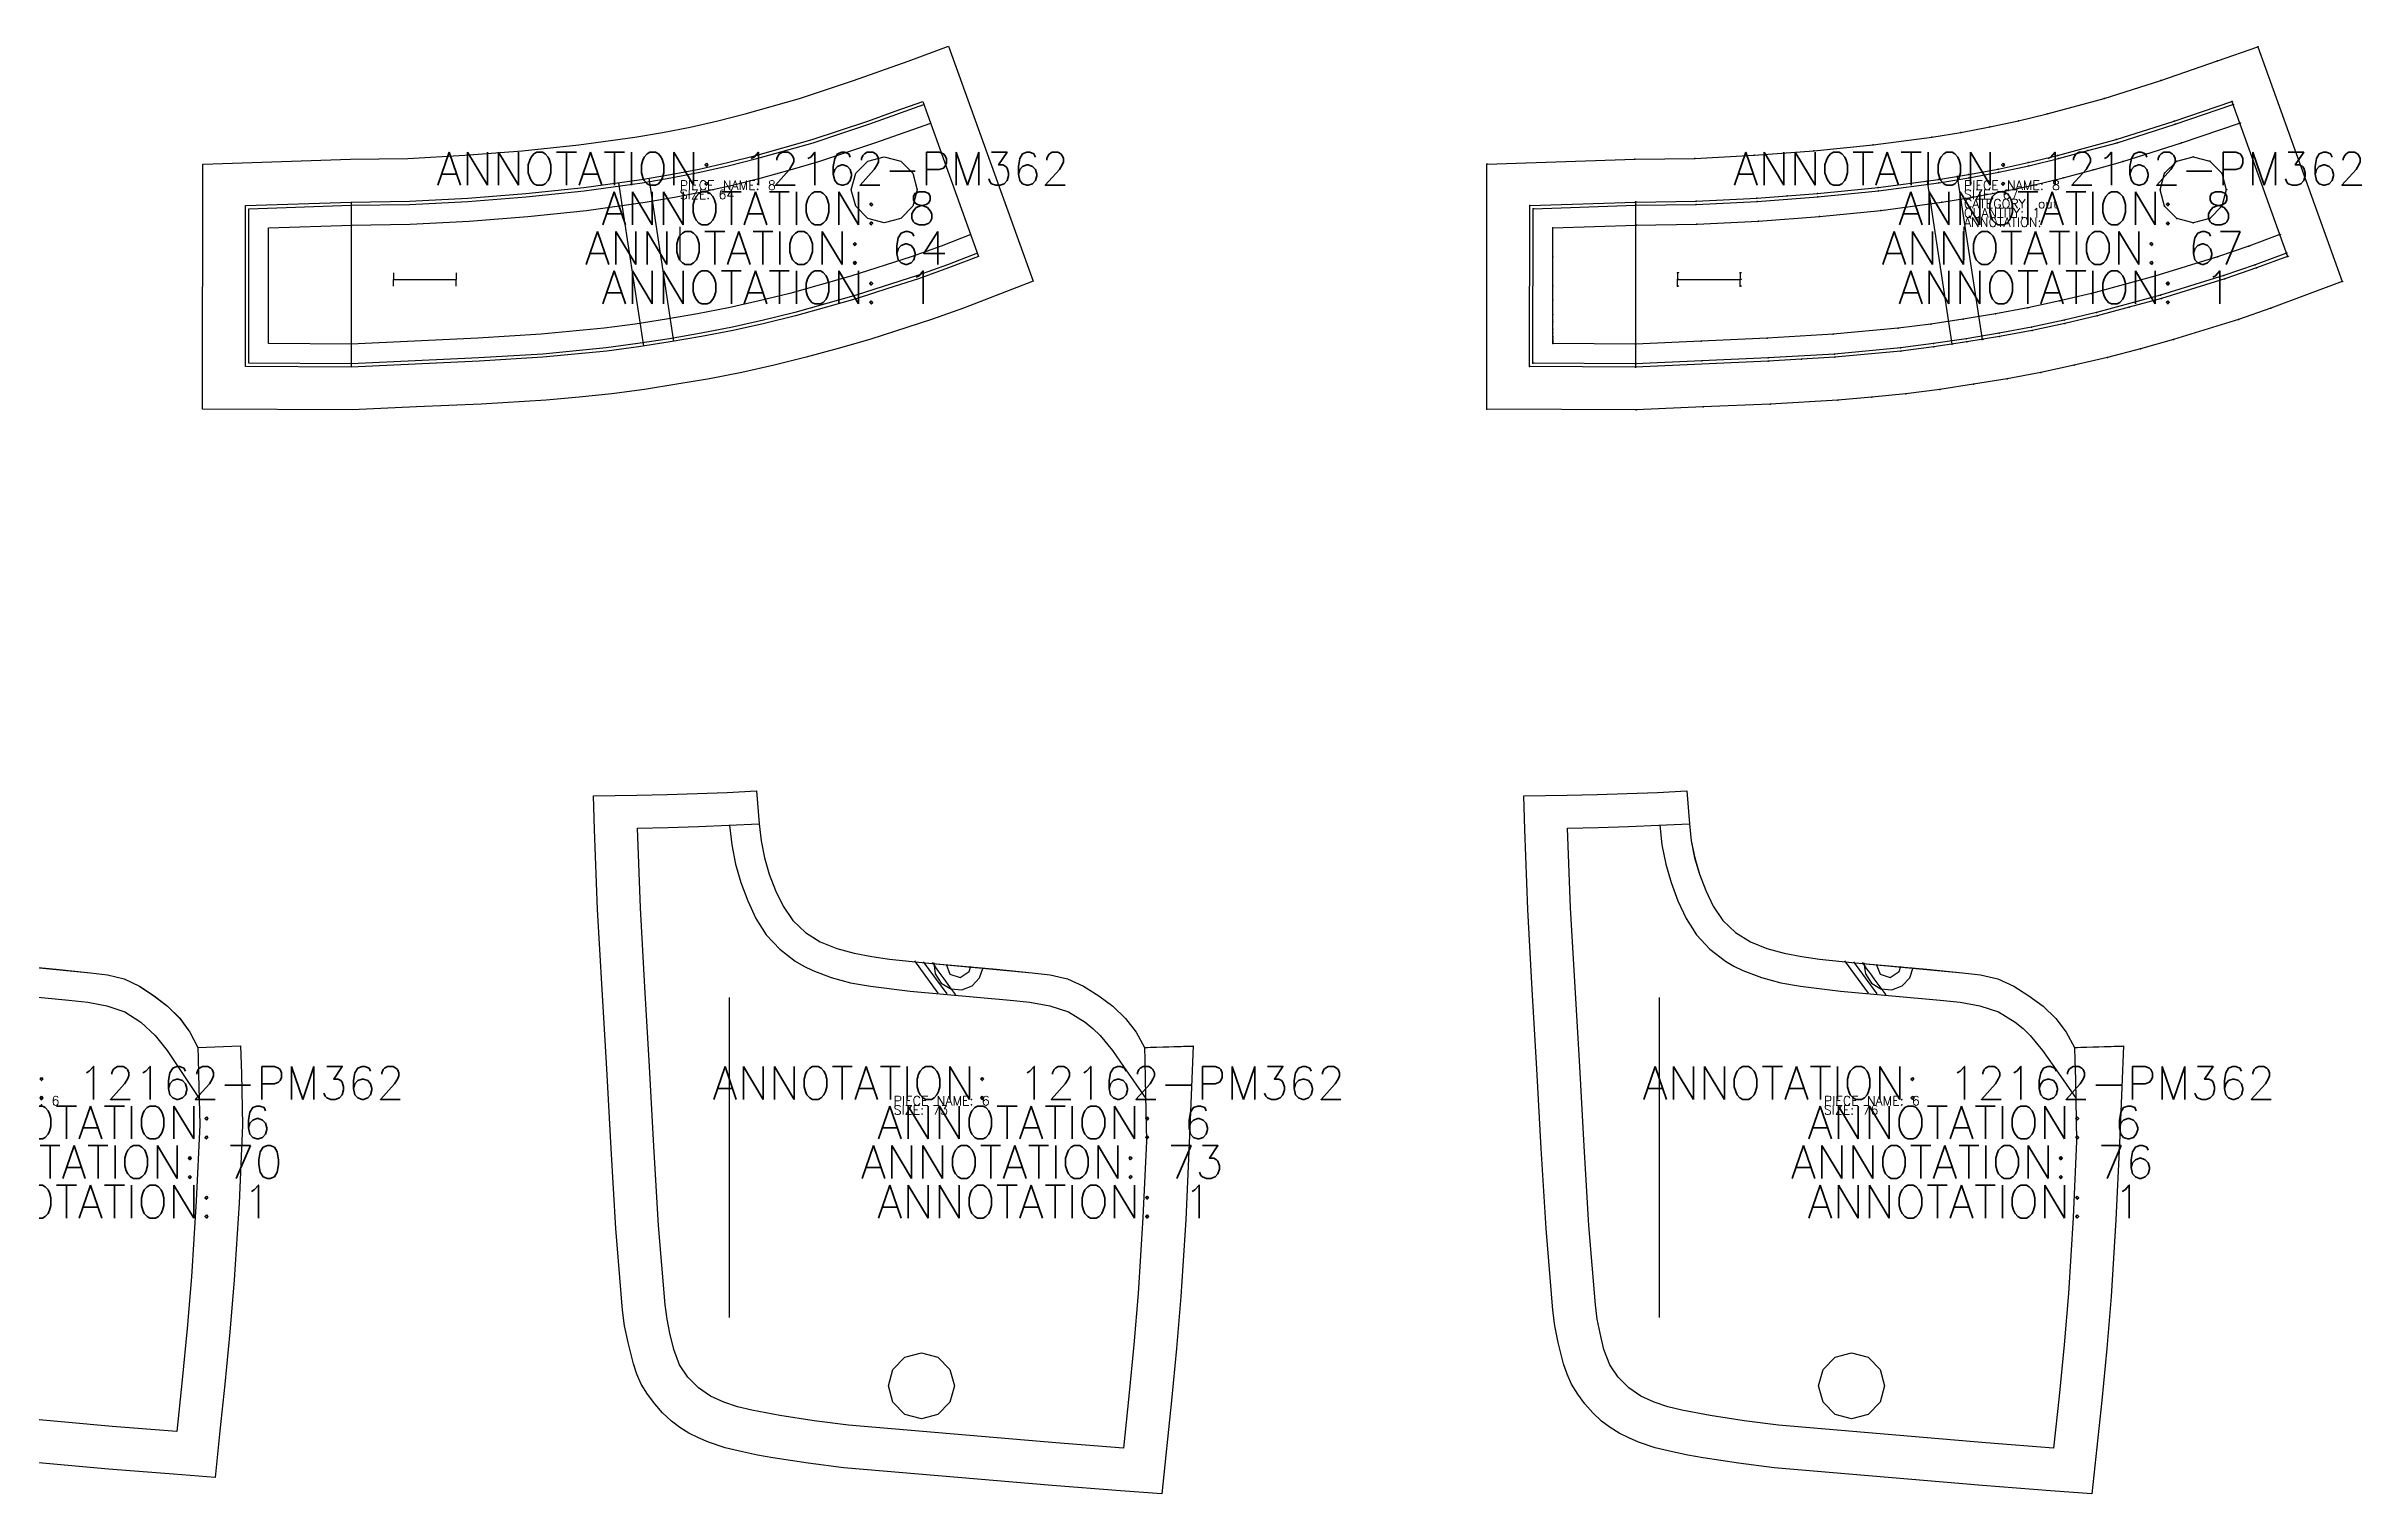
# Model space of a CAD drawing. Extents: x 0 to 3491, y 0 to 2996.
# Drawn here: x 1552 to 2255, y 1777 to 2216 of the extents above; entities that cross this region are included whole.
import ezdxf

# ---------------------------------------------------------------- set-up
doc = ezdxf.new("R2010")
doc.units = 0
for name, color, linetype in [('1', 7, 'CONTINUOUS'), ('11', 4, 'CONTINUOUS'), ('14', 7, 'CONTINUOUS'), ('2', 7, 'CONTINUOUS'), ('3', 2, 'CONTINUOUS'), ('5', 5, 'CONTINUOUS'), ('7', 5, 'CONTINUOUS'), ('8', 4, 'CONTINUOUS')]:
    doc.layers.add(name, color=color, linetype=linetype)
doc.styles.get("Standard").update_dxf_attribs({"font": 'txt', "bigfont": ' '})

# ---------------------------------------------------------------- blocks, each defined once
blk = doc.blocks.new('BLK_6_3')
at = {"layer": '1'}
blk.add_lwpolyline([(84.3664, 45.8816), (79.7912, 46.6796), (75.173, 47.6913), (69.9402, 48.9191), (64.8745, 50.5888), (61.8744, 51.8924), (58.9721, 53.3935), (56.2155, 55.0929), (53.6349, 57.0364), (50.9842, 59.5225), (48.5718, 62.2446), (46.3949, 65.158), (44.5147, 68.2632), (43.1726, 71.2669), (42.1057, 74.3935), (40.4953, 80.8919), (39.4549, 85.8887), (38.8305, 90.9842), (36.821, 114.5764), (35.3622, 138.037), (34.0408, 161.2993), (32.6443, 184.5271), (31.3019, 207.9197), (30.343, 231.4233), (30, 241.6544), (43.183, 241.8572), (52.326, 242.0427), (61.4453, 242.3297), (70.5942, 242.7113), (79.5263, 243.1702), (80.2752, 233.1842), (80.8267, 227.9978), (81.8033, 222.9115), (83.1997, 217.887), (85.0281, 213.0068), (87.1966, 208.224), (89.9862, 203.8692), (93.6847, 200.2493), (98.009, 197.3675), (102.7801, 195.3789), (107.8256, 193.9873), (112.9193, 192.9196), (118.0758, 192.1339), (128.4369, 190.9913), (149.183, 189.0414), (159.5559, 188.0016), (164.7452, 187.3209), (169.7717, 186.125), (174.45, 183.9047), (178.8205, 181.0494), (182.9541, 177.8498), (186.6308, 174.1739), (189.6615, 170.0052), (192.0968, 165.3346), (205.0888, 165.8024), (205.3647, 157.4906), (205.7132, 141.7563), (204.6203, 118.0899), (203.1784, 94.8444), (201.8463, 79.0381), (200.307, 63.2476), (198.8234, 49.0941), (197.3398, 34.9407), (184.7659, 35.8926), (165.065, 37.4659), (104.8819, 42.9013), (94.6069, 44.2532), (84.3664, 45.8816)], close=True, dxfattribs=at)
at = {"layer": '14'}
blk.add_lwpolyline([(86.5442, 58.6987), (77.9864, 60.3833), (73.7173, 61.381), (69.5724, 62.7124), (65.5517, 64.6024), (61.9092, 67.0691), (58.6694, 70.3259), (56.1242, 74.132), (54.3719, 78.771), (53.1946, 83.6718), (52.3248, 87.95), (51.7639, 92.301), (49.7864, 115.5212), (48.341, 138.7793), (47.019, 162.0459), (45.6207, 185.3088), (44.2853, 208.5742), (43.3368, 231.8584), (52.5763, 232.0458), (61.8127, 232.3364), (71.0458, 232.7214), (80.2746, 233.1982), (80.8279, 227.9913), (81.8063, 222.8986), (83.2031, 217.8754), (85.0323, 212.9966), (87.1991, 208.2192), (89.9859, 203.8741), (93.6847, 200.2539), (98.0093, 197.3628), (102.782, 195.3783), (107.8293, 193.9865), (112.9223, 192.919), (118.0792, 192.1335), (128.4347, 190.9915), (159.5495, 188.0023), (164.7418, 187.3216), (169.7711, 186.1291), (174.4537, 183.902), (178.8287, 181.0436), (182.958, 177.8469), (186.6305, 174.1786), (189.6612, 170.0096), (192.0971, 165.3299), (192.2107, 162.1409), (192.3639, 157.3509), (192.7081, 141.8865), (191.6403, 118.8091), (190.2105, 95.758), (188.8934, 80.1408), (187.3712, 64.5393), (185.747, 48.8555), (166.1718, 50.4187), (106.3443, 55.8191), (96.4282, 57.1226), (86.5442, 58.6987)], close=True, dxfattribs=at)
at = {"layer": '5'}
blk.add_line((71.1413, 180.453), (71.1413, 88.4057), dxfattribs=at)
at = {"layer": '7'}
blk.add_line((71.1413, 180.453), (71.1413, 88.4057), dxfattribs=at)
at = {"layer": '8'}
for p, q in [((122.3474, 191.608), (129.4934, 181.8293)), ((125.0329, 191.3226), (132.1502, 181.5833))]:
    blk.add_line(p, q, dxfattribs=at)
for points in [[(71.2835, 232.7321), (71.9113, 226.7947), (73.0157, 220.9683), (74.5697, 215.339), (76.5912, 209.8607), (78.974, 204.496), (81.9781, 199.523), (85.8691, 195.1807), (90.4171, 191.5189), (95.4846, 188.6788), (100.921, 186.523), (106.5436, 184.9833), (112.2961, 183.8866), (123.8827, 182.3921), (138.432, 181.0611), (152.9812, 179.7341)], [(127.7008, 191.0617), (128.5886, 189.8469), (129.0324, 189.2395), (129.4763, 188.632), (130.3641, 187.4172), (131.2518, 186.2024), (133.0273, 183.7728), (134.8028, 181.3431)], [(128.2208, 190.9885), (128.6621, 187.68), (130.4953, 184.8906), (133.3572, 183.1727), (136.6809, 182.8667), (139.8083, 184.0332), (142.1197, 186.441), (143.1579, 189.6133)], [(131.9552, 190.6447), (133.0923, 187.5957), (136.1853, 186.5837), (138.9044, 188.3709), (139.4235, 189.9571)], [(152.9812, 179.7301), (158.7738, 179.0352), (164.5282, 177.9599), (169.9762, 176.1189), (174.8654, 172.9695), (179.187, 168.9861), (182.7832, 164.4277), (186.0357, 159.5478), (192.5607, 149.8567)]]:
    blk.add_lwpolyline(points, dxfattribs=at)
blk.add_lwpolyline([(134.469, 67.7117), (133.1292, 62.7117), (129.469, 59.0514), (124.469, 57.7117), (119.469, 59.0514), (115.8087, 62.7117), (114.469, 67.7117), (115.8087, 72.7117), (119.469, 76.372), (124.469, 77.7117), (129.469, 76.372), (133.1292, 72.7117), (134.469, 67.7117)], close=True, dxfattribs=at)
at = {"layer": '1'}
for s, height, p in [('ANNOTATION: 12162-PM362', 10, (62.8567, 149.5851)), ('ANNOTATION: 6', 10, (112.8567, 137.5851)), ('SIZE: 70', 2.8, (121.0452, 144.9854)), ('PIECE NAME: 6', 2.8, (121.0452, 147.7854)), ('ANNOTATION: 70', 10, (107.8567, 125.5851)), ('ANNOTATION: 1', 10, (112.8567, 113.5851))]:
    blk.add_text(s, height=height, dxfattribs=at).set_placement(p)
blk = doc.blocks.new('BLK_6_4')
at = {"layer": '1'}
blk.add_lwpolyline([(84.4241, 40.8725), (79.79, 41.6799), (75.17, 42.6919), (69.938, 43.9197), (64.8733, 45.5892), (61.8731, 46.8928), (58.9715, 48.3939), (56.2152, 50.0932), (53.6346, 52.0366), (50.9839, 54.5222), (48.5718, 57.2439), (46.3955, 60.1569), (44.5154, 63.2618), (43.1726, 66.2678), (42.1051, 69.3968), (40.4934, 75.9001), (39.4537, 80.8929), (38.8586, 85.6802), (36.7962, 110.4624), (35.3387, 134.7304), (34.0188, 158.8482), (32.6239, 182.8874), (31.2826, 207.1369), (30.3421, 231.4515), (30.0216, 241.6547), (43.183, 241.8572), (52.326, 242.0427), (61.4453, 242.3297), (70.5942, 242.7113), (79.4873, 243.1709), (80.2752, 233.1842), (80.8557, 227.9784), (81.8789, 222.8817), (83.341, 217.8563), (85.2496, 212.9866), (87.5198, 208.2021), (90.4208, 203.8694), (94.3005, 200.2367), (98.804, 197.3665), (103.7958, 195.3742), (109.0555, 193.9878), (114.3823, 192.919), (119.7702, 192.1334), (130.5902, 190.9913), (152.2735, 189.0406), (163.099, 188.0017), (168.5144, 187.3233), (173.7723, 186.1252), (178.6606, 183.9029), (183.2483, 181.0348), (187.5451, 177.8528), (191.3849, 174.1755), (194.541, 170.0186), (197.0971, 165.3344), (211.8869, 165.7906), (211.3829, 153.3195), (210.8789, 140.8484), (210.6976, 136.3617), (209.62, 113.0831), (208.1775, 89.8309), (206.8457, 74.0313), (205.307, 58.2476), (202.3425, 30), (189.8269, 30.8882), (169.1446, 32.4417), (105.9439, 37.8491), (95.1684, 39.2151), (84.4241, 40.8725)], close=True, dxfattribs=at)
at = {"layer": '11'}
blk.add_lwpolyline([(197.0956, 165.3417), (198.0201, 165.3659), (198.9445, 165.3941), (199.869, 165.4222), (200.7934, 165.4504), (202.6423, 165.5068), (204.4913, 165.5631), (208.1891, 165.6758), (211.8869, 165.7845)], dxfattribs=at)
at = {"layer": '14'}
blk.add_lwpolyline([(86.5442, 53.6987), (77.9864, 55.3833), (73.7173, 56.381), (69.5724, 57.7124), (65.5517, 59.6024), (61.9092, 62.0691), (58.6694, 65.3259), (56.1242, 69.132), (54.3719, 73.771), (53.1946, 78.6718), (52.3248, 82.95), (51.7639, 87.301), (49.7656, 111.3544), (48.3191, 135.4458), (47.0001, 159.5458), (45.6018, 183.6421), (44.2688, 207.7409), (43.3368, 231.8584), (52.5763, 232.0458), (61.8127, 232.3364), (71.0458, 232.7214), (80.2746, 233.1982), (80.8536, 227.9869), (81.875, 222.8986), (83.3368, 217.8697), (85.2453, 212.9966), (87.5174, 208.207), (90.4205, 203.8741), (94.2993, 200.241), (98.8025, 197.3713), (103.7982, 195.3739), (109.0613, 193.9865), (114.3847, 192.9184), (119.7693, 192.1375), (130.588, 190.9915), (163.0938, 188.0023), (168.5119, 187.3234), (173.7726, 186.1296), (178.6541, 183.9071), (183.2354, 181.0436), (187.539, 177.8567), (191.3861, 174.1701), (194.5416, 170.0143), (197.0971, 165.3299), (197.2107, 161.46), (197.3639, 155.6485), (197.7081, 136.8865), (196.6403, 113.8091), (195.2105, 90.758), (193.8934, 75.1408), (192.3712, 59.5393), (190.747, 43.8555), (170.1874, 45.3997), (107.3468, 50.7734), (96.9293, 52.0929), (86.5442, 53.6987)], close=True, dxfattribs=at)
at = {"layer": '5'}
blk.add_line((71.1413, 180.453), (71.1413, 83.4057), dxfattribs=at)
at = {"layer": '7'}
blk.add_line((71.1413, 180.453), (71.1413, 83.4057), dxfattribs=at)
at = {"layer": '8'}
for p, q in [((127.3474, 191.608), (134.4934, 181.8293)), ((130.0329, 191.3226), (137.1502, 181.5833))]:
    blk.add_line(p, q, dxfattribs=at)
for points in [[(71.2835, 232.7321), (71.9381, 226.7903), (73.0871, 220.9683), (74.707, 215.3333), (76.8097, 209.8607), (79.2978, 204.4849), (82.4188, 199.523), (86.4837, 195.1682), (91.206, 191.5189), (93.7958, 189.9993), (96.4935, 188.6728), (102.1429, 186.523), (108.0017, 184.9819), (113.9868, 183.8866), (126.0513, 182.3921), (156.3476, 179.7303)], [(132.7008, 191.0617), (133.5886, 189.8469), (134.0324, 189.2395), (134.4763, 188.632), (135.3641, 187.4172), (136.2518, 186.2024), (138.0273, 183.7728), (139.8028, 181.3431)], [(133.2208, 190.9885), (133.6621, 187.68), (135.4953, 184.8906), (138.3572, 183.1727), (141.6809, 182.8667), (144.8083, 184.0332), (147.1197, 186.441), (148.1579, 189.6133)], [(136.9552, 190.6447), (138.0923, 187.5957), (141.1853, 186.5837), (143.9044, 188.3709), (144.4235, 189.9571)], [(156.3476, 179.7343), (162.381, 179.0352), (168.3621, 177.9636), (174.0451, 176.1189), (179.1214, 172.9792), (181.4596, 171.0755), (183.6355, 168.9861), (187.3736, 164.4348), (190.7666, 159.5478), (197.5607, 149.8567)]]:
    blk.add_lwpolyline(points, dxfattribs=at)
blk.add_lwpolyline([(139.469, 62.7117), (138.1292, 57.7117), (134.469, 54.0514), (129.469, 52.7117), (124.469, 54.0514), (120.8087, 57.7117), (119.469, 62.7117), (120.8087, 67.7117), (124.469, 71.372), (129.469, 72.7117), (134.469, 71.372), (138.1292, 67.7117), (139.469, 62.7117)], close=True, dxfattribs=at)
at = {"layer": '1'}
for s, height, p in [('ANNOTATION: 12162-PM362', 10, (66.0452, 149.5855)), ('ANNOTATION: 6', 10, (116.0452, 137.5854)), ('SIZE: 73', 2.8, (121.0452, 144.9854)), ('PIECE NAME: 6', 2.8, (121.0452, 147.7854)), ('ANNOTATION: 73', 10, (111.0452, 125.5854)), ('ANNOTATION: 1', 10, (116.0452, 113.5854))]:
    blk.add_text(s, height=height, dxfattribs=at).set_placement(p)
blk = doc.blocks.new('BLK_6_5')
at = {"layer": '1'}
blk.add_lwpolyline([(84.4241, 40.8725), (79.79, 41.6799), (75.17, 42.6919), (69.938, 43.9197), (64.8733, 45.5892), (61.8731, 46.8928), (58.9715, 48.3939), (56.2152, 50.0932), (53.6346, 52.0366), (50.9839, 54.5222), (48.5718, 57.2439), (46.3955, 60.1569), (44.5154, 63.2618), (43.1726, 66.2678), (42.1051, 69.3968), (40.4934, 75.9001), (39.4537, 80.8929), (38.8586, 85.6802), (36.7962, 110.4624), (35.3387, 134.7304), (34.0188, 158.8482), (32.6239, 182.8874), (31.2826, 207.1369), (30.3421, 231.4515), (30.0216, 241.6547), (43.183, 241.8572), (52.326, 242.0427), (61.4453, 242.3297), (70.5942, 242.7113), (79.4873, 243.1709), (80.2752, 233.1842), (80.8557, 227.9784), (81.8789, 222.8817), (83.341, 217.8563), (85.2496, 212.9866), (87.5198, 208.2021), (90.4208, 203.8694), (94.3005, 200.2367), (98.804, 197.3665), (103.7958, 195.3742), (109.0555, 193.9878), (114.3823, 192.919), (119.7702, 192.1334), (130.5902, 190.9913), (152.2735, 189.0406), (163.099, 188.0017), (168.5144, 187.3233), (173.7723, 186.1252), (178.6606, 183.9029), (183.2483, 181.0348), (187.5451, 177.8528), (191.3849, 174.1755), (194.541, 170.0186), (197.0971, 165.3344), (211.8869, 165.7906), (211.3829, 153.3195), (210.8789, 140.8484), (210.6976, 136.3617), (209.62, 113.0831), (208.1775, 89.8309), (206.8457, 74.0313), (205.307, 58.2476), (202.3425, 30), (189.8269, 30.8882), (169.1446, 32.4417), (105.9439, 37.8491), (95.1684, 39.2151), (84.4241, 40.8725)], close=True, dxfattribs=at)
at = {"layer": '11'}
blk.add_lwpolyline([(197.0956, 165.3417), (198.0201, 165.3659), (198.9445, 165.3941), (199.869, 165.4222), (200.7934, 165.4504), (202.6423, 165.5068), (204.4913, 165.5631), (208.1891, 165.6758), (211.8869, 165.7845)], dxfattribs=at)
at = {"layer": '14'}
blk.add_lwpolyline([(86.5442, 53.6987), (77.9864, 55.3833), (73.7173, 56.381), (69.5724, 57.7124), (65.5517, 59.6024), (61.9092, 62.0691), (58.6694, 65.3259), (56.1242, 69.132), (54.3719, 73.771), (53.1946, 78.6718), (52.3248, 82.95), (51.7639, 87.301), (49.7656, 111.3544), (48.3191, 135.4458), (47.0001, 159.5458), (45.6018, 183.6421), (44.2688, 207.7409), (43.3368, 231.8584), (52.5763, 232.0458), (61.8127, 232.3364), (71.0458, 232.7214), (80.2746, 233.1982), (80.8536, 227.9869), (81.875, 222.8986), (83.3368, 217.8697), (85.2453, 212.9966), (87.5174, 208.207), (90.4205, 203.8741), (94.2993, 200.241), (98.8025, 197.3713), (103.7982, 195.3739), (109.0613, 193.9865), (114.3847, 192.9184), (119.7693, 192.1375), (130.588, 190.9915), (163.0938, 188.0023), (168.5119, 187.3234), (173.7726, 186.1296), (178.6541, 183.9071), (183.2354, 181.0436), (187.539, 177.8567), (191.3861, 174.1701), (194.5416, 170.0143), (197.0971, 165.3299), (197.2107, 161.46), (197.3639, 155.6485), (197.7081, 136.8865), (196.6403, 113.8091), (195.2105, 90.758), (193.8934, 75.1408), (192.3712, 59.5393), (190.747, 43.8555), (170.1874, 45.3997), (107.3468, 50.7734), (96.9293, 52.0929), (86.5442, 53.6987)], close=True, dxfattribs=at)
at = {"layer": '5'}
blk.add_line((71.1413, 180.453), (71.1413, 83.4057), dxfattribs=at)
at = {"layer": '7'}
blk.add_line((71.1413, 180.453), (71.1413, 83.4057), dxfattribs=at)
at = {"layer": '8'}
for p, q in [((127.3474, 191.608), (134.4934, 181.8293)), ((130.0329, 191.3226), (137.1502, 181.5833))]:
    blk.add_line(p, q, dxfattribs=at)
for points in [[(71.2835, 232.7321), (71.9381, 226.7903), (73.0871, 220.9683), (74.707, 215.3333), (76.8097, 209.8607), (79.2978, 204.4849), (82.4188, 199.523), (86.4837, 195.1682), (91.206, 191.5189), (93.7958, 189.9993), (96.4935, 188.6728), (102.1429, 186.523), (108.0017, 184.9819), (113.9868, 183.8866), (126.0513, 182.3921), (156.3476, 179.7303)], [(132.7008, 191.0617), (133.5886, 189.8469), (134.0324, 189.2395), (134.4763, 188.632), (135.3641, 187.4172), (136.2518, 186.2024), (138.0273, 183.7728), (139.8028, 181.3431)], [(133.2208, 190.9885), (133.6621, 187.68), (135.4953, 184.8906), (138.3572, 183.1727), (141.6809, 182.8667), (144.8083, 184.0332), (147.1197, 186.441), (148.1579, 189.6133)], [(136.9552, 190.6447), (138.0923, 187.5957), (141.1853, 186.5837), (143.9044, 188.3709), (144.4235, 189.9571)], [(156.3476, 179.7343), (162.381, 179.0352), (168.3621, 177.9636), (174.0451, 176.1189), (179.1214, 172.9792), (181.4596, 171.0755), (183.6355, 168.9861), (187.3736, 164.4348), (190.7666, 159.5478), (197.5607, 149.8567)]]:
    blk.add_lwpolyline(points, dxfattribs=at)
blk.add_lwpolyline([(139.469, 62.7117), (138.1292, 57.7117), (134.469, 54.0514), (129.469, 52.7117), (124.469, 54.0514), (120.8087, 57.7117), (119.469, 62.7117), (120.8087, 67.7117), (124.469, 71.372), (129.469, 72.7117), (134.469, 71.372), (138.1292, 67.7117), (139.469, 62.7117)], close=True, dxfattribs=at)
at = {"layer": '1'}
for s, height, p in [('ANNOTATION: 12162-PM362', 10, (66.0452, 149.5855)), ('ANNOTATION: 6', 10, (116.0452, 137.5854)), ('SIZE: 76', 2.8, (121.0452, 144.9854)), ('PIECE NAME: 6', 2.8, (121.0452, 147.7854)), ('ANNOTATION: 76', 10, (111.0452, 125.5854)), ('ANNOTATION: 1', 10, (116.0452, 113.5854))]:
    blk.add_text(s, height=height, dxfattribs=at).set_placement(p)
blk = doc.blocks.new('BLK_8_1')
at = {"layer": '1'}
blk.add_lwpolyline([(30, 30.2481), (30.0528, 104.5331), (74.8919, 106.0778), (92.2992, 106.309), (109.5627, 107.242), (126.8896, 108.5679), (144.0793, 110.3803), (161.1203, 112.7605), (169.5337, 114.1835), (177.9092, 115.8075), (186.2463, 117.6917), (194.5367, 119.777), (211.0229, 124.4483), (227.4512, 129.9223), (243.9703, 135.8048), (256.2448, 140.2996), (281.8771, 69.1058), (260.7608, 60.8974), (251.3266, 57.5186), (232.3175, 51.4177), (222.7234, 48.605), (213.0755, 45.9855), (203.3359, 43.5798), (193.5434, 41.4019), (183.725, 39.4859), (173.8663, 37.7849), (164.0014, 36.2566), (154.1073, 34.9393), (144.1723, 33.8738), (134.2166, 33.012), (114.5047, 31.8089), (94.9235, 30.9044), (75.3424, 30), (30, 30.2481)], close=True, dxfattribs=at)
at = {"layer": '14'}
blk.add_lwpolyline([(43.009, 43.1772), (43.0438, 91.973), (75.0857, 93.0768), (92.7624, 93.3172), (110.4178, 94.2702), (128.0496, 95.6197), (145.639, 97.4742), (163.1613, 99.9216), (171.889, 101.3992), (180.5774, 103.0841), (189.2181, 105.0359), (197.81, 107.1958), (214.8703, 112.0306), (231.7102, 117.6398), (240.0755, 120.6188), (248.4408, 123.5977), (265.3662, 76.5852), (256.2628, 73.0943), (247.0883, 69.8084), (237.8169, 66.8334), (228.5455, 63.8584), (219.1818, 61.2147), (209.8181, 58.5709), (200.3796, 56.2389), (190.8893, 54.1282), (181.354, 52.2678), (171.7795, 50.6163), (162.1826, 49.1289), (152.557, 47.8465), (133.2358, 45.975), (113.8623, 44.7931), (75.0857, 43.0017), (43.009, 43.1772)], close=True, dxfattribs=at)
at = {"layer": '5'}
blk.add_line((174.7249, 85.5631), (174.7249, 75.5631), dxfattribs=at)
at = {"layer": '8'}
for p, q in [((156.1523, 98.8632), (163.6749, 49.3491)), ((165.2945, 100.2653), (172.8631, 50.7954)), ((44.0429, 91.0068), (75.1202, 92.0774)), ((75.0857, 93.0813), (75.0857, 43.0062)), ((44.01, 44.1678), (44.0429, 91.0113)), ((50.039, 85.2098), (75.3265, 86.0809)), ((87.8934, 71.5531), (87.8934, 69.5576)), ((106.8924, 71.5531), (106.8924, 69.5576)), ((87.8914, 69.5531), (106.8924, 69.5531)), ((87.8934, 67.5577), (87.896, 69.5531)), ((87.8934, 67.5532), (87.8934, 69.5526)), ((106.8924, 67.5532), (106.8924, 69.5486)), ((75.1239, 50.0016), (50.014, 50.1434)), ((75.0912, 44.0017), (44.01, 44.1723))]:
    blk.add_line(p, q, dxfattribs=at)
for points in [[(75.0857, 92.0768), (92.7957, 92.3177), (110.4809, 93.2722), (128.1494, 94.6246), (145.7538, 96.4807), (163.3145, 98.9333), (172.0648, 100.4146), (180.776, 102.104), (189.4372, 104.0601), (198.0499, 106.2251), (215.1489, 111.0702), (223.587, 113.8805), (232.0251, 116.6908), (248.7817, 122.6575)], [(75.086, 86.0768), (92.9986, 86.3212), (110.8612, 87.2841), (128.6694, 88.6468), (146.4529, 90.5209), (164.2227, 93.0016), (173.1122, 94.5061), (181.9616, 96.2217), (190.7599, 98.2076), (199.509, 100.4053), (208.182, 102.862), (216.8551, 105.3187), (233.9154, 110.9971), (250.8148, 117.0122)], [(50.014, 50.1389), (50.0142, 50.4129), (50.0144, 50.6869), (50.0146, 50.9609), (50.0148, 51.2349), (50.0152, 51.7829), (50.0156, 52.3309), (50.0163, 53.4268), (50.0171, 54.5228), (50.0187, 56.7148), (50.0202, 58.9068), (50.0234, 63.2907), (50.0265, 67.6746), (50.0327, 76.4425), (50.039, 85.2143)], [(262.995, 83.1722), (253.9758, 79.7103), (244.8858, 76.4521), (226.5945, 70.5806), (208.1164, 65.3607), (198.8373, 63.0669), (189.5074, 60.9911), (180.1202, 59.1592), (170.6946, 57.5326), (161.2372, 56.0658), (151.7517, 54.8009), (132.716, 52.9564), (113.4851, 51.7832), (94.2851, 50.896), (75.0851, 50.0087)], [(265.0268, 77.5261), (255.935, 74.0392), (246.7727, 70.7572), (228.2647, 64.8181), (209.5697, 59.5394), (200.1556, 57.2135), (190.6903, 55.1083), (181.181, 53.2529), (171.6321, 51.6056), (162.0535, 50.1208), (152.4463, 48.8405), (133.1628, 46.9724), (113.7817, 45.7903), (94.4338, 44.8965), (75.086, 44.0027)]]:
    blk.add_lwpolyline(points, dxfattribs=at)
blk.add_lwpolyline([(246.7532, 96.7766), (245.4135, 91.7766), (241.7532, 88.1163), (236.7532, 86.7766), (231.7532, 88.1163), (228.0929, 91.7766), (226.7532, 96.7766), (228.0929, 101.7766), (231.7532, 105.4369), (236.7532, 106.7766), (241.7532, 105.4369), (245.4135, 101.7766), (246.7532, 96.7766)], close=True, dxfattribs=at)
at = {"layer": '1'}
for s, height, p in [('ANNOTATION: 12162-PM362', 10, (100.9384, 98.1498)), ('PIECE NAME: 8', 2.8, (174.725, 96.7632)), ('ANNOTATION: 8', 10, (150.9384, 86.1498)), ('SIZE: 64', 2.8, (174.725, 93.9632)), ('ANNOTATION: 64', 10, (145.9384, 74.1498)), ('ANNOTATION: 1', 10, (150.9384, 62.1498))]:
    blk.add_text(s, height=height, dxfattribs=at).set_placement(p)
blk = doc.blocks.new('BLK_8_2')
at = {"layer": '1'}
blk.add_lwpolyline([(30, 30.2481), (30.0528, 104.5331), (74.8874, 106.0777), (93.0939, 106.31), (111.1264, 107.2443), (129.2111, 108.5705), (147.1896, 110.3872), (164.9997, 112.7712), (173.8077, 114.1991), (182.579, 115.8292), (191.2878, 117.7154), (199.9521, 119.8041), (217.2122, 124.4913), (234.3866, 129.9763), (251.6342, 135.8636), (263.8043, 140.1345), (289.4311, 68.9496), (267.7444, 60.8407), (257.9544, 57.4674), (238.2263, 51.376), (228.28, 48.5708), (218.2818, 45.959), (208.1738, 43.557), (198.0151, 41.383), (187.846, 39.4732), (177.6379, 37.7785), (167.3883, 36.2504), (157.11, 34.9332), (146.7981, 33.8692), (136.466, 33.0089), (115.9683, 31.8058), (95.6515, 30.903), (75.3348, 30.0001), (30, 30.2481)], close=True, dxfattribs=at)
at = {"layer": '14'}
blk.add_lwpolyline([(43.009, 43.1772), (43.0438, 91.973), (75.0857, 93.0768), (93.5272, 93.3172), (111.9464, 94.2702), (121.1438, 94.945), (130.3412, 95.6197), (148.6914, 97.4742), (166.9717, 99.9216), (176.0754, 101.3988), (185.1416, 103.0841), (194.1537, 105.0354), (203.1195, 107.1958), (220.9179, 112.0306), (238.4863, 117.6398), (255.9408, 123.5977), (272.8662, 76.5852), (263.4015, 73.0934), (253.8678, 69.8084), (234.5944, 63.8584), (224.8616, 61.2147), (215.1288, 58.5709), (205.3161, 56.2385), (195.4535, 54.1282), (185.5414, 52.2676), (175.5908, 50.6163), (165.6146, 49.1289), (155.6106, 47.8465), (135.5279, 45.975), (125.4592, 45.3841), (115.3906, 44.7931), (75.0857, 43.0017), (43.009, 43.1772)], close=True, dxfattribs=at)
at = {"layer": '2'}
for p in [(263.8043, 140.1345), (255.9408, 123.5977), (256.2817, 122.6575), (258.3148, 117.0122), (74.8874, 106.0777), (30.0528, 104.5331), (163.5684, 99.4163), (172.7081, 100.8311), (43.0438, 91.973), (75.0857, 93.0813), (75.0857, 93.0768), (75.0857, 92.0768), (75.1202, 92.0774), (254.2532, 96.7766), (254.2532, 96.7766), (44.0429, 91.0113), (44.0429, 91.0068), (50.039, 85.2143), (50.039, 85.2098), (75.086, 86.0768), (75.3265, 86.0809), (270.495, 83.1722), (272.5268, 77.5261), (87.8934, 71.5531), (106.8924, 71.5531), (272.8662, 76.5852), (87.8914, 69.5531), (87.8934, 69.5576), (87.8934, 69.5526), (87.8934, 67.5577), (87.8934, 67.5532), (87.896, 69.5531), (106.8924, 69.5576), (106.8924, 69.5531), (106.8924, 69.5486), (106.8924, 67.5532), (289.4311, 68.9496), (50.014, 50.1434), (50.014, 50.1389), (75.0851, 50.0087), (75.1239, 50.0016), (171.0879, 49.9226), (180.2752, 51.3705), (43.009, 43.1772), (43.009, 43.1772), (44.01, 44.1723), (44.01, 44.1678), (75.0857, 43.0062), (75.0857, 43.0017), (75.086, 44.0027), (75.0912, 44.0017), (115.3906, 44.7931), (30, 30.2481), (30, 30.2481), (75.3348, 30.0001), (115.9683, 31.8058)]:
    blk.add_point(p, dxfattribs=at)
at = {"layer": '3'}
for p in [(251.6342, 135.8636), (234.3866, 129.9763), (199.9521, 119.8041), (217.2122, 124.4913), (164.9997, 112.7712), (173.8077, 114.1991), (182.579, 115.8292), (191.2878, 117.7154), (238.4863, 117.6398), (238.8019, 116.6908), (93.0939, 106.31), (111.1264, 107.2443), (129.2111, 108.5705), (147.1896, 110.3872), (203.1195, 107.1958), (203.3594, 106.2251), (212.2782, 108.6477), (220.9179, 112.0306), (221.1969, 111.0702), (239.2532, 105.4369), (240.6939, 110.9971), (244.2532, 106.7766), (249.2532, 105.4369), (166.9717, 99.9216), (167.124, 98.9333), (176.0754, 101.3988), (176.2506, 100.4143), (185.1416, 103.0841), (185.3396, 102.104), (194.1537, 105.0354), (194.3725, 104.0597), (204.8193, 100.4053), (213.8626, 102.862), (222.9059, 105.3187), (235.5929, 101.7766), (252.9135, 101.7766), (93.5272, 93.3172), (93.5602, 92.3177), (111.9464, 94.2702), (112.0093, 93.2722), (121.1438, 94.945), (130.3412, 95.6197), (130.4407, 94.6246), (148.6914, 97.4742), (148.8049, 96.4807), (168.027, 93.0016), (177.294, 94.5058), (186.5228, 96.2217), (195.6946, 98.2072), (234.2532, 96.7766), (235.5929, 91.7766), (252.9135, 91.7766), (93.7628, 86.3212), (112.3877, 87.2841), (130.9564, 88.6468), (149.4989, 90.5209), (239.2532, 88.1163), (244.2532, 86.7766), (249.2532, 88.1163), (261.1133, 79.7095), (50.0327, 76.4425), (232.6416, 70.5806), (251.6629, 76.4521), (253.5519, 70.7572), (263.074, 74.0383), (263.4015, 73.0934), (50.0234, 63.2907), (50.0265, 67.6746), (213.4262, 65.3607), (234.3133, 64.8181), (234.5944, 63.8584), (253.8678, 69.8084), (50.0187, 56.7148), (50.0202, 58.9068), (174.5108, 57.5326), (184.3115, 59.1589), (194.0747, 60.9911), (203.775, 63.0665), (205.0921, 57.2131), (205.3161, 56.2385), (214.8797, 59.5394), (215.1288, 58.5709), (224.8616, 61.2147), (257.9544, 57.4674), (267.7444, 60.8407), (50.0142, 50.4129), (50.0144, 50.6869), (50.0146, 50.9609), (50.0148, 51.2349), (50.0152, 51.7829), (50.0156, 52.3309), (50.0163, 53.4268), (50.0171, 54.5228), (95.0514, 50.896), (115.0177, 51.7832), (135.0165, 52.9564), (154.8117, 54.8009), (164.6747, 56.0657), (165.4864, 50.1206), (175.4443, 51.6056), (175.5908, 50.6163), (185.3686, 53.2526), (185.5414, 52.2676), (195.2551, 55.1083), (195.4535, 54.1282), (238.2263, 51.376), (95.1977, 44.8965), (115.3094, 45.7903), (125.4592, 45.3841), (135.4559, 46.9724), (135.5279, 45.975), (155.5008, 48.8405), (155.6106, 47.8465), (165.6146, 49.1289), (208.1738, 43.557), (218.2818, 45.959), (228.28, 48.5708), (167.3883, 36.2504), (177.6379, 37.7785), (187.846, 39.4732), (198.0151, 41.383), (95.6515, 30.903), (136.466, 33.0089), (146.7981, 33.8692), (157.11, 34.9332)]:
    blk.add_point(p, dxfattribs=at)
at = {"layer": '5'}
blk.add_line((174.7249, 85.5631), (174.7249, 75.5631), dxfattribs=at)
at = {"layer": '8'}
for p, q in [((163.5684, 99.4163), (171.0879, 49.9226)), ((172.7081, 100.8311), (180.2752, 51.3705)), ((44.0429, 91.0068), (75.1202, 92.0774)), ((75.0857, 93.0813), (75.0857, 43.0062)), ((44.01, 44.1678), (44.0429, 91.0113)), ((50.039, 85.2098), (75.3265, 86.0809)), ((87.8934, 71.5531), (87.8934, 69.5576)), ((106.8924, 71.5531), (106.8924, 69.5576)), ((87.8914, 69.5531), (106.8924, 69.5531)), ((87.8934, 67.5577), (87.896, 69.5531)), ((87.8934, 67.5532), (87.8934, 69.5526)), ((106.8924, 67.5532), (106.8924, 69.5486)), ((75.1239, 50.0016), (50.014, 50.1434)), ((75.0912, 44.0017), (44.01, 44.1723))]:
    blk.add_line(p, q, dxfattribs=at)
for points in [[(75.0857, 92.0768), (93.5602, 92.3177), (112.0093, 93.2722), (130.4407, 94.6246), (148.8049, 96.4807), (167.124, 98.9333), (176.2506, 100.4143), (185.3396, 102.104), (194.3725, 104.0597), (203.3594, 106.2251), (212.2782, 108.6477), (221.1969, 111.0702), (238.8019, 116.6908), (256.2817, 122.6575)], [(75.086, 86.0768), (93.7628, 86.3212), (112.3877, 87.2841), (130.9564, 88.6468), (149.4989, 90.5209), (168.027, 93.0016), (177.294, 94.5058), (186.5228, 96.2217), (195.6946, 98.2072), (204.8193, 100.4053), (213.8626, 102.862), (222.9059, 105.3187), (240.6939, 110.9971), (258.3148, 117.0122)], [(50.014, 50.1389), (50.0142, 50.4129), (50.0144, 50.6869), (50.0146, 50.9609), (50.0148, 51.2349), (50.0152, 51.7829), (50.0156, 52.3309), (50.0163, 53.4268), (50.0171, 54.5228), (50.0187, 56.7148), (50.0202, 58.9068), (50.0234, 63.2907), (50.0265, 67.6746), (50.0327, 76.4425), (50.039, 85.2143)], [(270.495, 83.1722), (261.1133, 79.7095), (251.6629, 76.4521), (232.6416, 70.5806), (213.4262, 65.3607), (203.775, 63.0665), (194.0747, 60.9911), (184.3115, 59.1589), (174.5108, 57.5326), (164.6747, 56.0657), (154.8117, 54.8009), (135.0165, 52.9564), (115.0177, 51.7832), (95.0514, 50.896), (75.0851, 50.0087)], [(272.5268, 77.5261), (263.074, 74.0383), (253.5519, 70.7572), (234.3133, 64.8181), (214.8797, 59.5394), (205.0921, 57.2131), (195.2551, 55.1083), (185.3686, 53.2526), (175.4443, 51.6056), (165.4864, 50.1206), (155.5008, 48.8405), (135.4559, 46.9724), (115.3094, 45.7903), (95.1977, 44.8965), (75.086, 44.0027)]]:
    blk.add_lwpolyline(points, dxfattribs=at)
blk.add_lwpolyline([(254.2532, 96.7766), (252.9135, 91.7766), (249.2532, 88.1163), (244.2532, 86.7766), (239.2532, 88.1163), (235.5929, 91.7766), (234.2532, 96.7766), (235.5929, 101.7766), (239.2532, 105.4369), (244.2532, 106.7766), (249.2532, 105.4369), (252.9135, 101.7766), (254.2532, 96.7766)], close=True, dxfattribs=at)
at = {"layer": '1'}
for s, height, p in [('ANNOTATION: 12162-PM362', 10, (104.7156, 98.1498)), ('PIECE NAME: 8', 2.8, (174.725, 96.7632)), ('ANNOTATION: 8', 10, (154.7156, 86.1498)), ('SIZE: 67', 2.8, (174.725, 93.9632)), ('CATEGORY: out', 2.8, (174.725, 91.1632)), ('ANNOTATION: ', 2.8, (174.725, 85.5632)), ('QUANTITY: 1', 2.8, (174.725, 88.3632)), ('ANNOTATION: 67', 10, (149.7156, 74.1498)), ('ANNOTATION: 1', 10, (154.7156, 62.1498))]:
    blk.add_text(s, height=height, dxfattribs=at).set_placement(p)
at = {"layer": '2'}
for s, p in [('# 4', (263.8043, 140.1345)), ('# 12', (255.9408, 123.5977)), ('# 18', (256.2817, 122.6575)), ('# 20', (258.3148, 117.0122)), ('# 3', (74.8874, 106.0777)), ('# 2', (30.0528, 104.5331)), ('# 51', (163.5684, 99.4163)), ('# 49', (172.7081, 100.8311)), ('# 10', (43.0438, 91.973)), ('# 45', (75.0857, 93.0813)), ('# 11', (75.0857, 93.0768)), ('# 17', (75.0857, 92.0768)), ('# 40', (75.1202, 92.0774)), ('# 25', (254.2532, 96.7766)), ('# 44', (44.0429, 91.0113)), ('# 39', (44.0429, 91.0068)), ('# 54', (50.039, 85.2143)), ('# 41', (50.039, 85.2098)), ('# 19', (75.086, 86.0768)), ('# 42', (75.3265, 86.0809)), ('# 47', (270.495, 83.1722)), ('# 21', (272.5268, 77.5261)), ('# 29', (87.8934, 71.5531)), ('# 35', (106.8924, 71.5531)), ('# 13', (272.8662, 76.5852)), ('# 33', (87.8914, 69.5531)), ('# 30', (87.8934, 69.5576)), ('# 28', (87.8934, 69.5526)), ('# 31', (87.8934, 67.5577)), ('# 27', (87.8934, 67.5532)), ('# 32', (87.896, 69.5531)), ('# 36', (106.8924, 69.5576)), ('# 34', (106.8924, 69.5531)), ('# 38', (106.8924, 69.5486)), ('# 37', (106.8924, 67.5532)), ('# 5', (289.4311, 68.9496)), ('# 56', (50.014, 50.1434)), ('# 53', (50.014, 50.1389)), ('# 48', (75.0851, 50.0087)), ('# 55', (75.1239, 50.0016)), ('# 52', (171.0879, 49.9226)), ('# 50', (180.2752, 51.3705)), ('# 9', (43.009, 43.1772)), ('# 24', (44.01, 44.1723)), ('# 43', (44.01, 44.1678)), ('# 46', (75.0857, 43.0062)), ('# 15', (75.0857, 43.0017)), ('# 22', (75.086, 44.0027)), ('# 23', (75.0912, 44.0017)), ('# 14', (115.3906, 44.7931)), ('# 1', (30, 30.2481)), ('# 7', (75.3348, 30.0001)), ('# 6', (115.9683, 31.8058))]:
    blk.add_text(s, height=0.1, dxfattribs=at).set_placement(p)
at = {"layer": '8'}
for p in [(163.5684, 99.4163), (172.7081, 100.8311), (75.0857, 93.0813), (75.0857, 92.0768), (254.2532, 96.7766), (44.0429, 91.0068), (50.039, 85.2098), (75.086, 86.0768), (270.495, 83.1722), (272.5268, 77.5261), (87.8934, 71.5531), (106.8924, 71.5531), (87.8914, 69.5531), (87.8934, 67.5577), (87.8934, 67.5532), (106.8924, 67.5532), (50.014, 50.1389), (75.1239, 50.0016), (44.01, 44.1678), (75.0912, 44.0017)]:
    blk.add_text('NM', height=0.1, dxfattribs=at).set_placement(p)

msp = doc.modelspace()

# ---------------------------------------------------------------- block references
at = {"layer": '1'}
for name, p in [('BLK_8_1', (1569.8718, 2075.8033)), ('BLK_8_2', (1959.3216, 2075.8033)), ('BLK_6_3', (1406.3245, 1747.1131)), ('BLK_6_4', (1688.4146, 1747.1131)), ('BLK_6_5', (1970.5048, 1747.1131))]:
    msp.add_blockref(name, p, dxfattribs=at)

doc.saveas('drawing.dxf')
